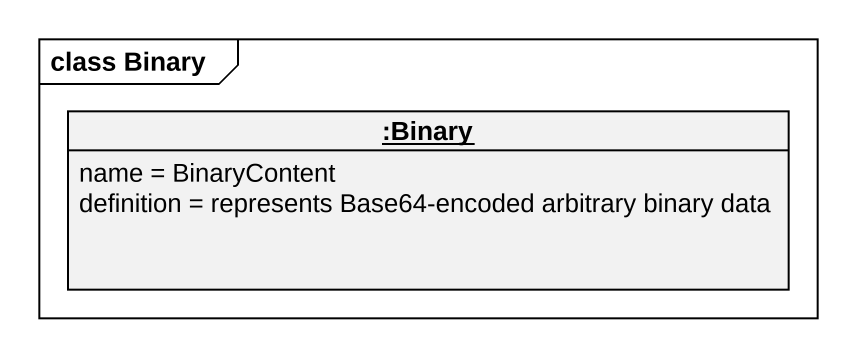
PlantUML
@startuml
mainframe class Binary
hide circle
hide empty members
object ":Binary" as Binary {
  name = BinaryContent
  definition = represents Base64-encoded arbitrary binary data
}
@enduml
